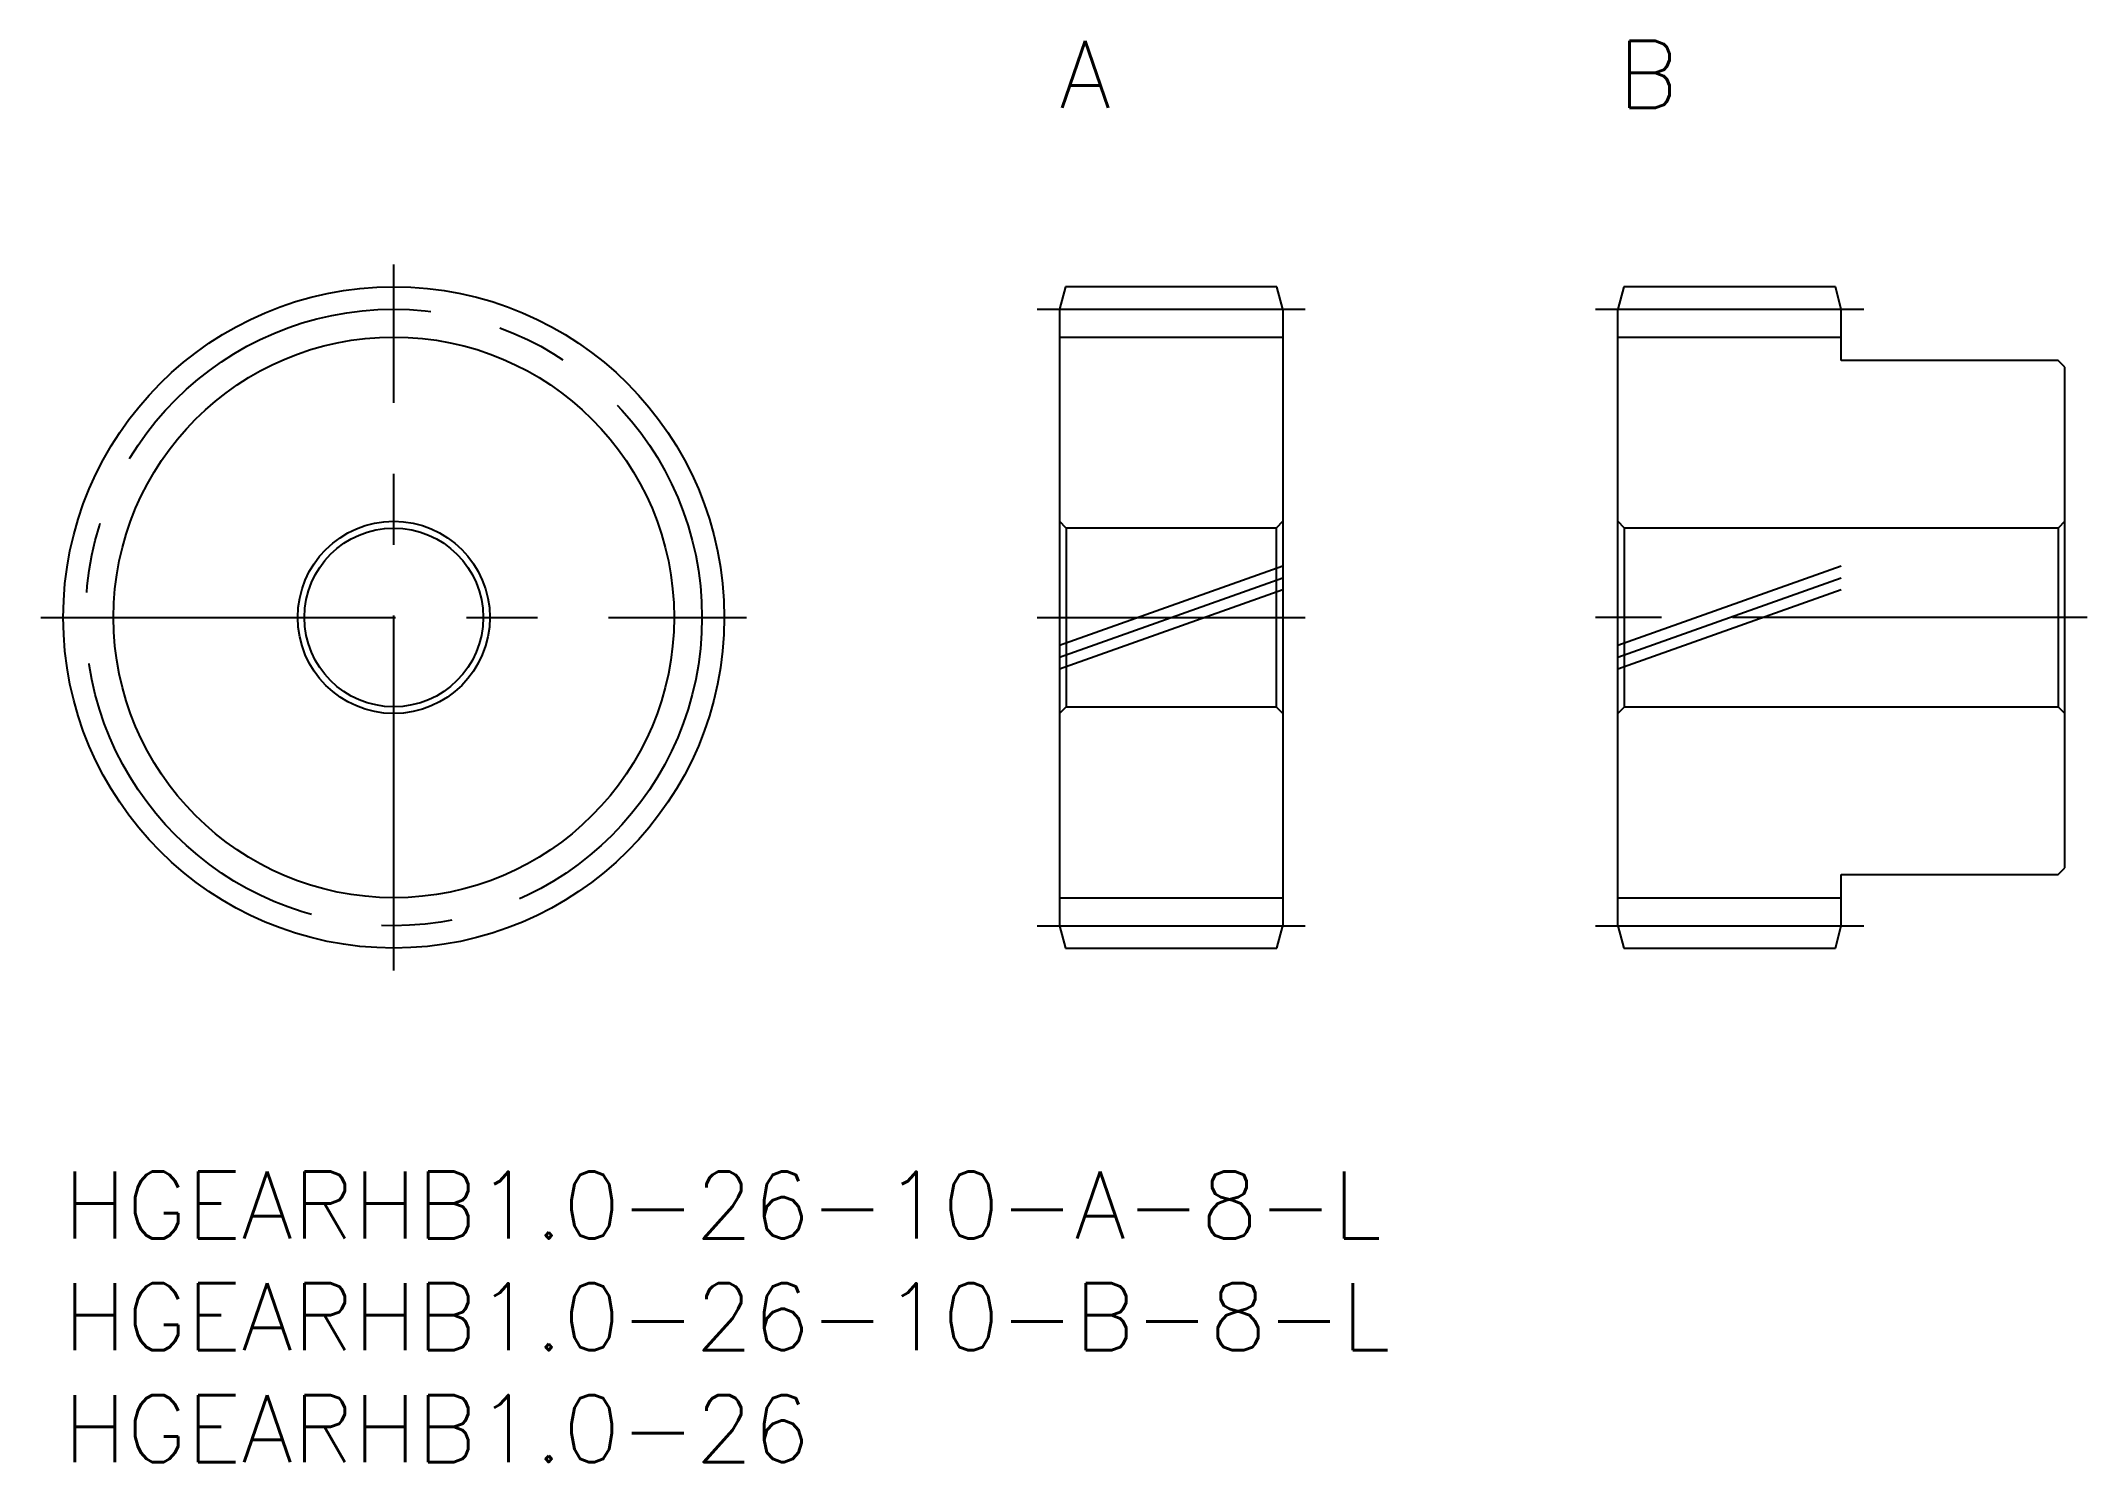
# Model space of a CAD drawing. Extents: x -1 to 90.6, y -13 to 50.6.
import ezdxf

# ---------------------------------------------------------------- set-up
doc = ezdxf.new("R2010")
doc.units = 0
doc.header["$LTSCALE"] = 0.5
doc.linetypes.add('CENTER', pattern=[50.8, 31.75, -6.35, 6.35, -6.35])
doc.linetypes.add('PHANTOM', pattern=[63.5, 31.75, -6.35, 6.35, -6.35, 6.35, -6.35])
for name, color, linetype in [('MSM_CENTER', 1, 'CENTER'), ('MSM_CONTINUOUS', 7, 'CONTINUOUS'), ('MSM_IMAGINARY', 6, 'PHANTOM'), ('MSM_NARROW', 5, 'CONTINUOUS'), ('MSM_PART_NUMBER', 7, 'CONTINUOUS')]:
    doc.layers.add(name, color=color, linetype=linetype)
doc.styles.get("Standard").update_dxf_attribs({"font": 'txt.shx', "height": 1, "bigfont": 'bigfont.shx'})

# ---------------------------------------------------------------- blocks, each defined once
blk = doc.blocks.new('*U21')
at = {"layer": 'MSM_PART_NUMBER'}
blk.add_text('HGEARHB1.0-26-10-A-8-L', height=3, dxfattribs=at).set_placement((0, -3))
blk = doc.blocks.new('*U22')
at = {"layer": 'MSM_PART_NUMBER'}
blk.add_text('HGEARHB1.0-26-10-B-8-L', height=3, dxfattribs=at).set_placement((0, -8))
blk = doc.blocks.new('*U23')
at = {"layer": 'MSM_PART_NUMBER'}
blk.add_text('HGEARHB1.0-26', height=3, dxfattribs=at).set_placement((0, -13))

msp = doc.modelspace()

# ---------------------------------------------------------------- linework, layer by layer
at = {"layer": 'MSM_CENTER'}
for p, q in [((14.795, 9), (14.795, 40.59)), ((43.59, 38.59), (55.59, 38.59)), ((68.59, 38.59), (80.59, 38.59)), ((-1, 24.795), (30.59, 24.795)), ((43.59, 24.795), (55.59, 24.795)), ((90.59, 24.795), (68.59, 24.795)), ((43.59, 11), (55.59, 11)), ((68.59, 11), (80.59, 11))]:
    msp.add_line(p, q, dxfattribs=at)
msp.add_circle((14.795, 24.795), 13.795, dxfattribs=at)
at = {"layer": 'MSM_CONTINUOUS'}
for p, q in [((44.858, 39.59), (44.59, 38.59)), ((54.322, 39.59), (44.858, 39.59)), ((54.59, 38.59), (54.322, 39.59)), ((69.858, 39.59), (69.59, 38.59)), ((79.322, 39.59), (69.858, 39.59)), ((79.59, 38.59), (79.322, 39.59)), ((44.59, 38.59), (44.59, 11)), ((54.59, 38.59), (54.59, 11)), ((69.59, 11), (69.59, 38.59)), ((79.59, 36.295), (79.59, 38.59)), ((44.59, 37.34), (54.59, 37.34)), ((69.59, 37.34), (79.59, 37.34)), ((89.29, 36.295), (79.59, 36.295)), ((89.59, 35.995), (89.29, 36.295)), ((89.59, 13.595), (89.59, 35.995)), ((44.89, 28.795), (44.59, 29.095)), ((54.29, 28.795), (44.89, 28.795)), ((44.89, 28.795), (44.89, 20.795)), ((54.59, 29.095), (54.29, 28.795)), ((54.29, 28.795), (54.29, 20.795)), ((69.89, 28.795), (69.59, 29.095)), ((89.29, 28.795), (69.89, 28.795)), ((69.89, 20.795), (69.89, 28.795)), ((89.59, 29.095), (89.29, 28.795)), ((89.29, 28.795), (89.29, 20.795)), ((44.59, 20.495), (44.89, 20.795)), ((44.89, 20.795), (54.29, 20.795)), ((54.29, 20.795), (54.59, 20.495)), ((69.59, 20.495), (69.89, 20.795)), ((69.89, 20.795), (89.29, 20.795)), ((89.29, 20.795), (89.59, 20.495)), ((79.59, 13.295), (89.29, 13.295)), ((79.59, 11), (79.59, 13.295)), ((89.29, 13.295), (89.59, 13.595)), ((44.59, 12.25), (54.59, 12.25)), ((69.59, 12.25), (79.59, 12.25)), ((44.59, 11), (44.858, 10)), ((54.322, 10), (54.59, 11)), ((69.59, 11), (69.858, 10)), ((79.322, 10), (79.59, 11)), ((44.858, 10), (54.322, 10)), ((69.858, 10), (79.322, 10))]:
    msp.add_line(p, q, dxfattribs=at)
for radius in [14.795, 4.3, 4]:
    msp.add_circle((14.795, 24.795), radius, dxfattribs=at)
at = {"layer": 'MSM_IMAGINARY'}
for p, q in [((44.59, 23.552), (54.59, 27.099)), ((44.59, 23.022), (54.59, 26.568)), ((69.59, 23.552), (79.59, 27.099)), ((69.59, 23.022), (79.59, 26.568)), ((44.59, 22.491), (54.59, 26.038)), ((69.59, 22.491), (79.59, 26.038))]:
    msp.add_line(p, q, dxfattribs=at)
at = {"layer": 'MSM_NARROW'}
msp.add_circle((14.795, 24.795), 12.545, dxfattribs=at)

# ---------------------------------------------------------------- block references
at = {"layer": 'MSM_CONTINUOUS'}
for name in ['*U21', '*U22', '*U23']:
    msp.add_blockref(name, (0, 0), dxfattribs=at)

# ---------------------------------------------------------------- texts
at = {"layer": 'MSM_PART_NUMBER'}
for s, p in [('A', (44.59, 47.59)), ('B', (69.59, 47.59))]:
    msp.add_text(s, height=3, dxfattribs=at).set_placement(p)

doc.saveas('drawing.dxf')
